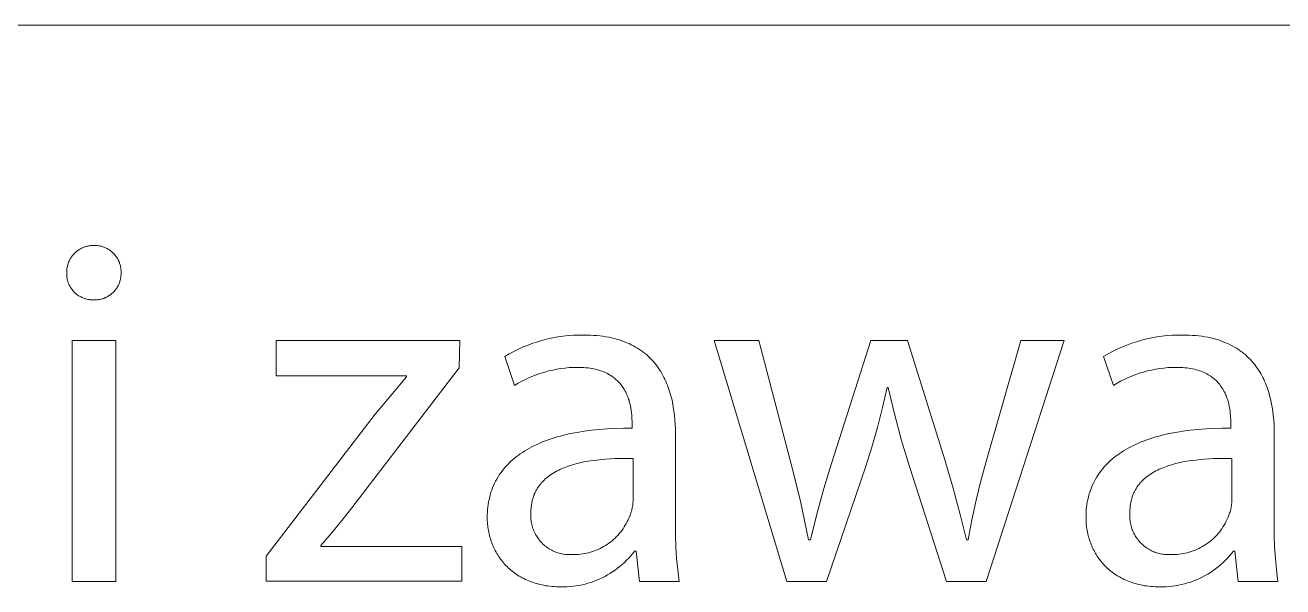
# Model space of a CAD drawing. Header units: millimetres. Extents: x -1519 to 3497, y -297 to 3208.
# Drawn here: x 2071.9 to 2198.8, y -213.3 to -156.6 of the extents above; entities that cross this region are included whole.
import ezdxf

# ---------------------------------------------------------------- set-up
doc = ezdxf.new("R2010")
doc.units = ezdxf.units.MM
doc.header["$MEASUREMENT"] = 0
doc.layers.add('Domyślny', color=7, linetype='Continuous', true_color=0x000000)

msp = doc.modelspace()

# ---------------------------------------------------------------- linework, layer by layer
at = {"layer": 'Domyślny', "color": 18, "lineweight": 15, "true_color": 0x000000}
for p, q in [((1601.48, -156.6), (3492.39, -156.6)), ((2077.95, -178.97), (2078.04, -178.94)), ((2078.04, -178.94), (2078.13, -178.92)), ((2078.13, -178.92), (2078.22, -178.9)), ((2078.22, -178.9), (2078.31, -178.88)), ((2078.31, -178.88), (2078.4, -178.86)), ((2078.4, -178.86), (2078.49, -178.85)), ((2078.49, -178.85), (2078.59, -178.84)), ((2078.59, -178.84), (2078.68, -178.84)), ((2078.68, -178.84), (2078.77, -178.84)), ((2078.77, -178.84), (2078.86, -178.84)), ((2078.86, -178.84), (2078.96, -178.84)), ((2078.96, -178.84), (2079.05, -178.84)), ((2079.05, -178.84), (2079.14, -178.84)), ((2079.14, -178.84), (2079.23, -178.85)), ((2079.23, -178.85), (2079.32, -178.86)), ((2079.32, -178.86), (2079.41, -178.88)), ((2079.41, -178.88), (2079.5, -178.89)), ((2079.5, -178.89), (2079.59, -178.91)), ((2079.59, -178.91), (2079.67, -178.94)), ((2079.67, -178.94), (2079.76, -178.96)), ((2076.42, -180.26), (2076.46, -180.18)), ((2076.46, -180.18), (2076.51, -180.1)), ((2076.51, -180.1), (2076.56, -180.02)), ((2076.56, -180.02), (2076.62, -179.95)), ((2076.62, -179.95), (2076.67, -179.87)), ((2076.67, -179.87), (2076.73, -179.8)), ((2076.73, -179.8), (2076.79, -179.73)), ((2076.79, -179.73), (2076.85, -179.66)), ((2076.85, -179.66), (2076.92, -179.59)), ((2076.92, -179.59), (2076.99, -179.53)), ((2076.99, -179.53), (2077.06, -179.47)), ((2077.06, -179.47), (2077.13, -179.41)), ((2077.13, -179.41), (2077.2, -179.35)), ((2077.2, -179.35), (2077.28, -179.3)), ((2077.28, -179.3), (2077.36, -179.25)), ((2077.36, -179.25), (2077.44, -179.2)), ((2077.44, -179.2), (2077.52, -179.16)), ((2077.52, -179.16), (2077.6, -179.11)), ((2077.6, -179.11), (2077.69, -179.07)), ((2077.69, -179.07), (2077.77, -179.04)), ((2077.77, -179.04), (2077.86, -179)), ((2077.86, -179), (2077.95, -178.97)), ((2079.76, -178.96), (2079.85, -178.99)), ((2079.85, -178.99), (2079.93, -179.03)), ((2079.93, -179.03), (2080.02, -179.06)), ((2080.02, -179.06), (2080.1, -179.1)), ((2080.1, -179.1), (2080.18, -179.14)), ((2080.18, -179.14), (2080.26, -179.19)), ((2080.26, -179.19), (2080.34, -179.23)), ((2080.34, -179.23), (2080.41, -179.28)), ((2080.41, -179.28), (2080.49, -179.33)), ((2080.49, -179.33), (2080.56, -179.39)), ((2080.56, -179.39), (2080.63, -179.44)), ((2080.63, -179.44), (2080.7, -179.5)), ((2080.7, -179.5), (2080.77, -179.56)), ((2080.77, -179.56), (2080.83, -179.63)), ((2080.83, -179.63), (2080.9, -179.69)), ((2080.9, -179.69), (2080.96, -179.76)), ((2080.96, -179.76), (2081.01, -179.83)), ((2081.01, -179.83), (2081.07, -179.9)), ((2081.07, -179.9), (2081.12, -179.98)), ((2081.12, -179.98), (2081.17, -180.05)), ((2081.17, -180.05), (2081.22, -180.13)), ((2081.22, -180.13), (2081.27, -180.21)), ((2081.27, -180.21), (2081.31, -180.29)), ((2076.11, -181.33), (2076.12, -181.24)), ((2076.11, -181.42), (2076.11, -181.33)), ((2076.11, -181.52), (2076.11, -181.42)), ((2076.12, -181.24), (2076.13, -181.15)), ((2076.13, -181.15), (2076.15, -181.05)), ((2076.15, -181.05), (2076.17, -180.96)), ((2076.17, -180.96), (2076.19, -180.87)), ((2076.19, -180.87), (2076.21, -180.78)), ((2076.21, -180.78), (2076.24, -180.69)), ((2076.24, -180.69), (2076.27, -180.6)), ((2076.27, -180.6), (2076.3, -180.52)), ((2076.3, -180.52), (2076.34, -180.43)), ((2076.34, -180.43), (2076.38, -180.35)), ((2076.38, -180.35), (2076.42, -180.26)), ((2081.31, -180.29), (2081.35, -180.37)), ((2081.35, -180.37), (2081.38, -180.46)), ((2081.38, -180.46), (2081.42, -180.54)), ((2081.42, -180.54), (2081.45, -180.63)), ((2081.45, -180.63), (2081.48, -180.71)), ((2081.48, -180.71), (2081.5, -180.8)), ((2081.5, -180.8), (2081.52, -180.89)), ((2081.52, -180.89), (2081.54, -180.98)), ((2081.54, -180.98), (2081.56, -181.07)), ((2081.56, -181.07), (2081.57, -181.16)), ((2081.57, -181.16), (2081.58, -181.25)), ((2081.58, -181.25), (2081.59, -181.34)), ((2081.59, -181.34), (2081.59, -181.43)), ((2081.59, -181.43), (2081.59, -181.52)), ((2076.11, -181.61), (2076.11, -181.52)), ((2076.11, -181.7), (2076.11, -181.61)), ((2076.11, -181.79), (2076.11, -181.7)), ((2076.11, -181.88), (2076.11, -181.79)), ((2076.12, -181.97), (2076.11, -181.88)), ((2076.13, -182.06), (2076.12, -181.97)), ((2076.15, -182.15), (2076.13, -182.06)), ((2076.16, -182.24), (2076.15, -182.15)), ((2076.18, -182.33), (2076.16, -182.24)), ((2076.21, -182.41), (2076.18, -182.33)), ((2076.23, -182.5), (2076.21, -182.41)), ((2076.26, -182.58), (2076.23, -182.5)), ((2076.29, -182.67), (2076.26, -182.58)), ((2076.33, -182.75), (2076.29, -182.67)), ((2076.37, -182.83), (2076.33, -182.75)), ((2081.39, -182.69), (2081.36, -182.77)), ((2081.43, -182.6), (2081.39, -182.69)), ((2081.46, -182.51), (2081.43, -182.6)), ((2081.48, -182.43), (2081.46, -182.51)), ((2081.51, -182.34), (2081.48, -182.43)), ((2081.53, -182.25), (2081.51, -182.34)), ((2081.55, -182.16), (2081.53, -182.25)), ((2081.56, -182.07), (2081.55, -182.16)), ((2081.57, -181.98), (2081.56, -182.07)), ((2081.58, -181.89), (2081.57, -181.98)), ((2081.59, -181.79), (2081.58, -181.89)), ((2081.59, -181.52), (2081.59, -181.61)), ((2081.59, -181.61), (2081.59, -181.7)), ((2081.59, -181.7), (2081.59, -181.79)), ((2076.41, -182.91), (2076.37, -182.83)), ((2076.45, -182.99), (2076.41, -182.91)), ((2076.5, -183.07), (2076.45, -182.99)), ((2076.55, -183.15), (2076.5, -183.07)), ((2076.6, -183.22), (2076.55, -183.15)), ((2076.65, -183.29), (2076.6, -183.22)), ((2076.71, -183.36), (2076.65, -183.29)), ((2076.77, -183.43), (2076.71, -183.36)), ((2076.83, -183.5), (2076.77, -183.43)), ((2076.89, -183.56), (2076.83, -183.5)), ((2076.96, -183.63), (2076.89, -183.56)), ((2077.02, -183.69), (2076.96, -183.63)), ((2077.09, -183.74), (2077.02, -183.69)), ((2077.16, -183.8), (2077.09, -183.74)), ((2077.24, -183.85), (2077.16, -183.8)), ((2077.31, -183.9), (2077.24, -183.85)), ((2077.39, -183.95), (2077.31, -183.9)), ((2077.47, -183.99), (2077.39, -183.95)), ((2077.55, -184.03), (2077.47, -183.99)), ((2080.18, -184.02), (2080.1, -184.06)), ((2080.26, -183.97), (2080.18, -184.02)), ((2080.34, -183.93), (2080.26, -183.97)), ((2080.42, -183.88), (2080.34, -183.93)), ((2080.49, -183.82), (2080.42, -183.88)), ((2080.57, -183.77), (2080.49, -183.82)), ((2080.64, -183.71), (2080.57, -183.77)), ((2080.71, -183.65), (2080.64, -183.71)), ((2080.78, -183.59), (2080.71, -183.65)), ((2080.84, -183.53), (2080.78, -183.59)), ((2080.9, -183.46), (2080.84, -183.53)), ((2080.97, -183.39), (2080.9, -183.46)), ((2081.02, -183.32), (2080.97, -183.39)), ((2081.08, -183.25), (2081.02, -183.32)), ((2081.13, -183.17), (2081.08, -183.25)), ((2081.18, -183.09), (2081.13, -183.17)), ((2081.23, -183.02), (2081.18, -183.09)), ((2081.27, -182.93), (2081.23, -183.02)), ((2081.32, -182.85), (2081.27, -182.93)), ((2081.36, -182.77), (2081.32, -182.85)), ((2077.63, -184.07), (2077.55, -184.03)), ((2077.71, -184.11), (2077.63, -184.07)), ((2077.79, -184.14), (2077.71, -184.11)), ((2077.88, -184.17), (2077.79, -184.14)), ((2077.96, -184.2), (2077.88, -184.17)), ((2078.05, -184.23), (2077.96, -184.2)), ((2078.14, -184.25), (2078.05, -184.23)), ((2078.23, -184.27), (2078.14, -184.25)), ((2078.32, -184.28), (2078.23, -184.27)), ((2078.4, -184.3), (2078.32, -184.28)), ((2078.49, -184.31), (2078.4, -184.3)), ((2078.58, -184.31), (2078.49, -184.31)), ((2078.67, -184.32), (2078.58, -184.31)), ((2078.76, -184.32), (2078.67, -184.32)), ((2078.86, -184.32), (2078.76, -184.32)), ((2078.95, -184.32), (2078.86, -184.32)), ((2079.04, -184.32), (2078.95, -184.32)), ((2079.13, -184.32), (2079.04, -184.32)), ((2079.22, -184.31), (2079.13, -184.32)), ((2079.31, -184.3), (2079.22, -184.31)), ((2079.4, -184.28), (2079.31, -184.3)), ((2079.49, -184.27), (2079.4, -184.28)), ((2079.58, -184.25), (2079.49, -184.27)), ((2079.67, -184.22), (2079.58, -184.25)), ((2079.76, -184.2), (2079.67, -184.22)), ((2079.85, -184.17), (2079.76, -184.2)), ((2079.93, -184.13), (2079.85, -184.17)), ((2080.02, -184.1), (2079.93, -184.13)), ((2080.1, -184.06), (2080.02, -184.1)), ((2076.66, -188.43), (2081.07, -188.43)), ((2076.66, -212.73), (2076.66, -188.43)), ((2081.07, -188.43), (2081.07, -212.73)), ((2097.25, -191.98), (2097.25, -188.42)), ((2097.25, -188.42), (2115.78, -188.42)), ((2115.78, -188.42), (2115.71, -191.19)), ((2121.7, -189.29), (2122.17, -189.07)), ((2122.17, -189.07), (2122.66, -188.88)), ((2122.66, -188.88), (2123.15, -188.7)), ((2123.15, -188.7), (2123.65, -188.54)), ((2123.65, -188.54), (2124.15, -188.39)), ((2124.15, -188.39), (2124.65, -188.26)), ((2124.65, -188.26), (2125.17, -188.15)), ((2125.17, -188.15), (2125.68, -188.06)), ((2125.68, -188.06), (2126.2, -187.99)), ((2126.2, -187.99), (2126.72, -187.93)), ((2126.72, -187.93), (2127.24, -187.89)), ((2127.24, -187.89), (2127.76, -187.87)), ((2127.76, -187.87), (2128.28, -187.87)), ((2128.28, -187.87), (2128.63, -187.87)), ((2128.63, -187.87), (2128.96, -187.89)), ((2128.96, -187.89), (2129.29, -187.9)), ((2129.29, -187.9), (2129.61, -187.93)), ((2129.61, -187.93), (2129.92, -187.96)), ((2129.92, -187.96), (2130.22, -188)), ((2130.22, -188), (2130.52, -188.05)), ((2130.52, -188.05), (2130.81, -188.1)), ((2130.81, -188.1), (2131.09, -188.16)), ((2131.09, -188.16), (2131.37, -188.22)), ((2131.37, -188.22), (2131.63, -188.29)), ((2131.63, -188.29), (2131.89, -188.37)), ((2131.89, -188.37), (2132.14, -188.46)), ((2132.14, -188.46), (2132.39, -188.54)), ((2132.39, -188.54), (2132.63, -188.64)), ((2132.63, -188.64), (2132.86, -188.74)), ((2132.86, -188.74), (2133.08, -188.85)), ((2133.08, -188.85), (2133.3, -188.96)), ((2133.3, -188.96), (2133.51, -189.08)), ((2133.51, -189.08), (2133.72, -189.2)), ((2148.77, -212.73), (2141.44, -188.42)), ((2141.44, -188.42), (2145.95, -188.42)), ((2145.95, -188.42), (2149.17, -200.78)), ((2153.28, -200.82), (2157.26, -188.42)), ((2157.26, -188.42), (2160.97, -188.42)), ((2160.97, -188.42), (2164.74, -200.58)), ((2168.9, -200.62), (2172.38, -188.42)), ((2176.75, -188.42), (2168.9, -212.73)), ((2172.38, -188.42), (2176.75, -188.42)), ((2182.12, -189.29), (2182.6, -189.08)), ((2182.6, -189.08), (2183.09, -188.88)), ((2183.09, -188.88), (2183.58, -188.7)), ((2183.58, -188.7), (2184.08, -188.54)), ((2184.08, -188.54), (2184.58, -188.39)), ((2184.58, -188.39), (2185.09, -188.26)), ((2185.09, -188.26), (2185.6, -188.15)), ((2185.6, -188.15), (2186.11, -188.06)), ((2186.11, -188.06), (2186.63, -187.99)), ((2186.63, -187.99), (2187.15, -187.93)), ((2187.15, -187.93), (2187.67, -187.89)), ((2187.67, -187.89), (2188.2, -187.87)), ((2188.2, -187.87), (2188.72, -187.87)), ((2188.72, -187.87), (2189.06, -187.87)), ((2189.06, -187.87), (2189.4, -187.89)), ((2189.4, -187.89), (2189.73, -187.9)), ((2189.73, -187.9), (2190.05, -187.93)), ((2190.05, -187.93), (2190.36, -187.96)), ((2190.36, -187.96), (2190.66, -188)), ((2190.66, -188), (2190.96, -188.05)), ((2190.96, -188.05), (2191.25, -188.1)), ((2191.25, -188.1), (2191.53, -188.16)), ((2191.53, -188.16), (2191.8, -188.22)), ((2191.8, -188.22), (2192.07, -188.29)), ((2192.07, -188.29), (2192.33, -188.37)), ((2192.33, -188.37), (2192.58, -188.46)), ((2192.58, -188.46), (2192.82, -188.54)), ((2192.82, -188.54), (2193.06, -188.64)), ((2193.06, -188.64), (2193.29, -188.74)), ((2193.29, -188.74), (2193.52, -188.85)), ((2193.52, -188.85), (2193.73, -188.96)), ((2193.73, -188.96), (2193.95, -189.08)), ((2193.95, -189.08), (2194.15, -189.2)), ((2120.32, -190.03), (2120.77, -189.76)), ((2121.3, -192.95), (2120.32, -190.03)), ((2120.77, -189.76), (2121.23, -189.52)), ((2121.23, -189.52), (2121.7, -189.29)), ((2133.72, -189.2), (2133.91, -189.32)), ((2133.91, -189.32), (2134.11, -189.46)), ((2134.11, -189.46), (2134.29, -189.59)), ((2134.29, -189.59), (2134.47, -189.73)), ((2134.47, -189.73), (2134.64, -189.88)), ((2134.64, -189.88), (2134.81, -190.03)), ((2134.81, -190.03), (2134.97, -190.19)), ((2134.97, -190.19), (2135.13, -190.34)), ((2135.13, -190.34), (2135.28, -190.51)), ((2180.74, -190.03), (2181.19, -189.76)), ((2181.74, -192.95), (2180.74, -190.03)), ((2181.19, -189.76), (2181.65, -189.52)), ((2181.65, -189.52), (2182.12, -189.29)), ((2194.15, -189.2), (2194.35, -189.32)), ((2194.35, -189.32), (2194.54, -189.46)), ((2194.54, -189.46), (2194.72, -189.59)), ((2194.72, -189.59), (2194.9, -189.73)), ((2194.9, -189.73), (2195.08, -189.88)), ((2195.08, -189.88), (2195.24, -190.03)), ((2195.24, -190.03), (2195.4, -190.19)), ((2195.4, -190.19), (2195.56, -190.34)), ((2195.56, -190.34), (2195.71, -190.51)), ((2115.71, -191.19), (2104.88, -205.29)), ((2124.34, -191.6), (2123.94, -191.72)), ((2124.74, -191.49), (2124.34, -191.6)), ((2125.15, -191.4), (2124.74, -191.49)), ((2125.56, -191.32), (2125.15, -191.4)), ((2125.97, -191.25), (2125.56, -191.32)), ((2126.38, -191.2), (2125.97, -191.25)), ((2126.8, -191.16), (2126.38, -191.2)), ((2127.21, -191.14), (2126.8, -191.16)), ((2127.63, -191.13), (2127.21, -191.14)), ((2127.86, -191.13), (2127.63, -191.13)), ((2128.09, -191.14), (2127.86, -191.13)), ((2128.3, -191.15), (2128.09, -191.14)), ((2128.51, -191.17), (2128.3, -191.15)), ((2128.72, -191.19), (2128.51, -191.17)), ((2128.92, -191.22), (2128.72, -191.19)), ((2129.11, -191.25), (2128.92, -191.22)), ((2129.3, -191.29), (2129.11, -191.25)), ((2129.48, -191.33), (2129.3, -191.29)), ((2129.66, -191.37), (2129.48, -191.33)), ((2129.83, -191.42), (2129.66, -191.37)), ((2129.99, -191.48), (2129.83, -191.42)), ((2130.15, -191.53), (2129.99, -191.48)), ((2130.3, -191.59), (2130.15, -191.53)), ((2130.45, -191.66), (2130.3, -191.59)), ((2135.28, -190.51), (2135.42, -190.67)), ((2135.42, -190.67), (2135.56, -190.85)), ((2135.56, -190.85), (2135.69, -191.02)), ((2135.69, -191.02), (2135.82, -191.2)), ((2135.82, -191.2), (2135.94, -191.38)), ((2135.94, -191.38), (2136.06, -191.56)), ((2136.06, -191.56), (2136.17, -191.75)), ((2184.78, -191.6), (2184.38, -191.72)), ((2185.18, -191.49), (2184.78, -191.6)), ((2185.59, -191.4), (2185.18, -191.49)), ((2186, -191.32), (2185.59, -191.4)), ((2186.41, -191.25), (2186, -191.32)), ((2186.82, -191.2), (2186.41, -191.25)), ((2187.24, -191.16), (2186.82, -191.2)), ((2187.65, -191.14), (2187.24, -191.16)), ((2188.07, -191.13), (2187.65, -191.14)), ((2188.3, -191.13), (2188.07, -191.13)), ((2188.52, -191.14), (2188.3, -191.13)), ((2188.74, -191.15), (2188.52, -191.14)), ((2188.95, -191.17), (2188.74, -191.15)), ((2189.15, -191.19), (2188.95, -191.17)), ((2189.35, -191.22), (2189.15, -191.19)), ((2189.54, -191.25), (2189.35, -191.22)), ((2189.73, -191.29), (2189.54, -191.25)), ((2189.91, -191.33), (2189.73, -191.29)), ((2190.09, -191.37), (2189.91, -191.33)), ((2190.26, -191.42), (2190.09, -191.37)), ((2190.42, -191.48), (2190.26, -191.42)), ((2190.58, -191.53), (2190.42, -191.48)), ((2190.73, -191.59), (2190.58, -191.53)), ((2190.88, -191.66), (2190.73, -191.59)), ((2195.71, -190.51), (2195.85, -190.67)), ((2195.85, -190.67), (2195.99, -190.85)), ((2195.99, -190.85), (2196.12, -191.02)), ((2196.12, -191.02), (2196.25, -191.2)), ((2196.25, -191.2), (2196.37, -191.38)), ((2196.37, -191.38), (2196.49, -191.56)), ((2196.49, -191.56), (2196.6, -191.75)), ((2110.4, -191.98), (2097.25, -191.98)), ((2107.22, -195.87), (2110.4, -192.1)), ((2110.4, -192.1), (2110.4, -191.98)), ((2121.66, -192.74), (2121.3, -192.95)), ((2122.02, -192.53), (2121.66, -192.74)), ((2122.4, -192.35), (2122.02, -192.53)), ((2122.77, -192.17), (2122.4, -192.35)), ((2123.16, -192.01), (2122.77, -192.17)), ((2123.55, -191.86), (2123.16, -192.01)), ((2123.94, -191.72), (2123.55, -191.86)), ((2130.6, -191.73), (2130.45, -191.66)), ((2130.73, -191.8), (2130.6, -191.73)), ((2130.87, -191.87), (2130.73, -191.8)), ((2131, -191.95), (2130.87, -191.87)), ((2131.12, -192.03), (2131, -191.95)), ((2131.24, -192.11), (2131.12, -192.03)), ((2131.35, -192.2), (2131.24, -192.11)), ((2131.46, -192.29), (2131.35, -192.2)), ((2131.57, -192.38), (2131.46, -192.29)), ((2131.67, -192.47), (2131.57, -192.38)), ((2131.77, -192.57), (2131.67, -192.47)), ((2131.86, -192.67), (2131.77, -192.57)), ((2131.95, -192.77), (2131.86, -192.67)), ((2132.03, -192.87), (2131.95, -192.77)), ((2132.11, -192.98), (2132.03, -192.87)), ((2136.17, -191.75), (2136.27, -191.94)), ((2136.27, -191.94), (2136.38, -192.14)), ((2136.38, -192.14), (2136.47, -192.33)), ((2136.47, -192.33), (2136.56, -192.53)), ((2136.56, -192.53), (2136.65, -192.74)), ((2136.65, -192.74), (2136.73, -192.94)), ((2182.1, -192.74), (2181.74, -192.95)), ((2182.46, -192.53), (2182.1, -192.74)), ((2182.83, -192.35), (2182.46, -192.53)), ((2183.21, -192.17), (2182.83, -192.35)), ((2183.6, -192.01), (2183.21, -192.17)), ((2183.99, -191.86), (2183.6, -192.01)), ((2184.38, -191.72), (2183.99, -191.86)), ((2191.02, -191.73), (2190.88, -191.66)), ((2191.16, -191.8), (2191.02, -191.73)), ((2191.29, -191.87), (2191.16, -191.8)), ((2191.42, -191.95), (2191.29, -191.87)), ((2191.55, -192.03), (2191.42, -191.95)), ((2191.66, -192.11), (2191.55, -192.03)), ((2191.78, -192.2), (2191.66, -192.11)), ((2191.89, -192.29), (2191.78, -192.2)), ((2191.99, -192.38), (2191.89, -192.29)), ((2192.09, -192.47), (2191.99, -192.38)), ((2192.19, -192.57), (2192.09, -192.47)), ((2192.28, -192.67), (2192.19, -192.57)), ((2192.37, -192.77), (2192.28, -192.67)), ((2192.46, -192.87), (2192.37, -192.77)), ((2192.54, -192.98), (2192.46, -192.87)), ((2196.6, -191.75), (2196.7, -191.94)), ((2196.7, -191.94), (2196.8, -192.14)), ((2196.8, -192.14), (2196.9, -192.33)), ((2196.9, -192.33), (2196.99, -192.53)), ((2196.99, -192.53), (2197.08, -192.74)), ((2197.08, -192.74), (2197.16, -192.94)), ((2132.19, -193.08), (2132.11, -192.98)), ((2132.26, -193.19), (2132.19, -193.08)), ((2132.33, -193.3), (2132.26, -193.19)), ((2132.4, -193.41), (2132.33, -193.3)), ((2132.46, -193.52), (2132.4, -193.41)), ((2132.52, -193.64), (2132.46, -193.52)), ((2132.58, -193.75), (2132.52, -193.64)), ((2132.63, -193.86), (2132.58, -193.75)), ((2132.68, -193.98), (2132.63, -193.86)), ((2132.72, -194.1), (2132.68, -193.98)), ((2132.77, -194.21), (2132.72, -194.1)), ((2136.73, -192.94), (2136.81, -193.15)), ((2136.81, -193.15), (2136.88, -193.36)), ((2136.88, -193.36), (2136.95, -193.57)), ((2136.95, -193.57), (2137.02, -193.78)), ((2137.02, -193.78), (2137.08, -194)), ((2137.08, -194), (2137.13, -194.21)), ((2158.9, -193.15), (2158.44, -195.18)), ((2159, -193.15), (2158.9, -193.15)), ((2159.64, -195.83), (2159, -193.15)), ((2192.61, -193.08), (2192.54, -192.98)), ((2192.69, -193.19), (2192.61, -193.08)), ((2192.76, -193.3), (2192.69, -193.19)), ((2192.82, -193.41), (2192.76, -193.3)), ((2192.88, -193.52), (2192.82, -193.41)), ((2192.94, -193.64), (2192.88, -193.52)), ((2193, -193.75), (2192.94, -193.64)), ((2193.05, -193.86), (2193, -193.75)), ((2193.1, -193.98), (2193.05, -193.86)), ((2193.15, -194.1), (2193.1, -193.98)), ((2193.19, -194.21), (2193.15, -194.1)), ((2197.16, -192.94), (2197.24, -193.15)), ((2197.24, -193.15), (2197.31, -193.36)), ((2197.31, -193.36), (2197.38, -193.57)), ((2197.38, -193.57), (2197.44, -193.78)), ((2197.44, -193.78), (2197.5, -194)), ((2197.5, -194), (2197.56, -194.21)), ((2132.81, -194.33), (2132.77, -194.21)), ((2132.85, -194.45), (2132.81, -194.33)), ((2132.88, -194.56), (2132.85, -194.45)), ((2132.91, -194.68), (2132.88, -194.56)), ((2132.94, -194.8), (2132.91, -194.68)), ((2132.97, -194.92), (2132.94, -194.8)), ((2133, -195.03), (2132.97, -194.92)), ((2133.04, -195.26), (2133, -195.03)), ((2133.08, -195.49), (2133.04, -195.26)), ((2137.13, -194.21), (2137.19, -194.43)), ((2137.19, -194.43), (2137.23, -194.65)), ((2137.23, -194.65), (2137.28, -194.87)), ((2137.28, -194.87), (2137.32, -195.1)), ((2137.32, -195.1), (2137.39, -195.55)), ((2158.44, -195.18), (2157.92, -197.2)), ((2193.23, -194.33), (2193.19, -194.21)), ((2193.27, -194.45), (2193.23, -194.33)), ((2193.3, -194.56), (2193.27, -194.45)), ((2193.34, -194.68), (2193.3, -194.56)), ((2193.37, -194.8), (2193.34, -194.68)), ((2193.39, -194.92), (2193.37, -194.8)), ((2193.42, -195.03), (2193.39, -194.92)), ((2193.46, -195.26), (2193.42, -195.03)), ((2193.5, -195.49), (2193.46, -195.26)), ((2197.56, -194.21), (2197.61, -194.43)), ((2197.61, -194.43), (2197.66, -194.65)), ((2197.66, -194.65), (2197.7, -194.87)), ((2197.7, -194.87), (2197.74, -195.1)), ((2197.74, -195.1), (2197.81, -195.55)), ((2096.23, -210.17), (2107.22, -195.87)), ((2133.11, -195.72), (2133.08, -195.49)), ((2133.13, -195.94), (2133.11, -195.72)), ((2133.14, -196.16), (2133.13, -195.94)), ((2133.15, -196.36), (2133.14, -196.16)), ((2133.16, -196.56), (2133.15, -196.36)), ((2133.16, -196.76), (2133.16, -196.56)), ((2137.39, -195.55), (2137.44, -196)), ((2137.44, -196), (2137.49, -196.45)), ((2137.49, -196.45), (2137.51, -196.91)), ((2160.36, -198.5), (2159.64, -195.83)), ((2193.53, -195.72), (2193.5, -195.49)), ((2193.55, -195.94), (2193.53, -195.72)), ((2193.56, -196.16), (2193.55, -195.94)), ((2193.57, -196.36), (2193.56, -196.16)), ((2193.58, -196.56), (2193.57, -196.36)), ((2193.58, -196.76), (2193.58, -196.56)), ((2197.81, -195.55), (2197.87, -196)), ((2197.87, -196), (2197.91, -196.45)), ((2197.91, -196.45), (2197.94, -196.91)), ((2125.93, -198.06), (2126.25, -197.98)), ((2126.25, -197.98), (2126.92, -197.82)), ((2126.92, -197.82), (2127.61, -197.69)), ((2127.61, -197.69), (2128.33, -197.57)), ((2128.33, -197.57), (2129.07, -197.47)), ((2129.07, -197.47), (2129.84, -197.39)), ((2129.84, -197.39), (2130.63, -197.33)), ((2130.63, -197.33), (2131.45, -197.29)), ((2131.45, -197.29), (2132.29, -197.26)), ((2132.29, -197.26), (2133.16, -197.26)), ((2133.16, -197.26), (2133.16, -196.76)), ((2137.51, -196.91), (2137.53, -197.37)), ((2137.53, -197.37), (2137.54, -197.83)), ((2137.54, -197.83), (2137.54, -206.91)), ((2157.92, -197.2), (2157.35, -199.2)), ((2186.35, -198.06), (2186.67, -197.98)), ((2186.67, -197.98), (2187.34, -197.82)), ((2187.34, -197.82), (2188.03, -197.69)), ((2188.03, -197.69), (2188.75, -197.57)), ((2188.75, -197.57), (2189.49, -197.47)), ((2189.49, -197.47), (2190.26, -197.39)), ((2190.26, -197.39), (2191.05, -197.33)), ((2191.05, -197.33), (2191.87, -197.29)), ((2191.87, -197.29), (2192.71, -197.26)), ((2192.71, -197.26), (2193.58, -197.26)), ((2193.58, -197.26), (2193.58, -196.76)), ((2197.94, -196.91), (2197.95, -197.37)), ((2197.95, -197.37), (2197.96, -197.83)), ((2197.96, -197.83), (2197.96, -206.91)), ((2122.81, -199.28), (2123.06, -199.15)), ((2123.06, -199.15), (2123.32, -199.02)), ((2123.32, -199.02), (2123.58, -198.9)), ((2123.58, -198.9), (2123.85, -198.78)), ((2123.85, -198.78), (2124.13, -198.66)), ((2124.13, -198.66), (2124.41, -198.55)), ((2124.41, -198.55), (2124.7, -198.44)), ((2124.7, -198.44), (2125, -198.34)), ((2125, -198.34), (2125.3, -198.24)), ((2125.3, -198.24), (2125.61, -198.15)), ((2125.61, -198.15), (2125.93, -198.06)), ((2157.35, -199.2), (2156.71, -201.19)), ((2161.17, -201.14), (2160.36, -198.5)), ((2183.23, -199.28), (2183.48, -199.15)), ((2183.48, -199.15), (2183.74, -199.02)), ((2183.74, -199.02), (2184, -198.9)), ((2184, -198.9), (2184.27, -198.78)), ((2184.27, -198.78), (2184.55, -198.66)), ((2184.55, -198.66), (2184.83, -198.55)), ((2184.83, -198.55), (2185.12, -198.44)), ((2185.12, -198.44), (2185.42, -198.34)), ((2185.42, -198.34), (2185.72, -198.24)), ((2185.72, -198.24), (2186.03, -198.15)), ((2186.03, -198.15), (2186.35, -198.06)), ((2120.87, -200.67), (2121.06, -200.5)), ((2121.06, -200.5), (2121.26, -200.33)), ((2121.26, -200.33), (2121.46, -200.17)), ((2121.46, -200.17), (2121.67, -200.01)), ((2121.67, -200.01), (2121.88, -199.86)), ((2121.88, -199.86), (2122.1, -199.71)), ((2122.1, -199.71), (2122.33, -199.56)), ((2122.33, -199.56), (2122.57, -199.42)), ((2122.57, -199.42), (2122.81, -199.28)), ((2129.61, -200.48), (2129.17, -200.54)), ((2130.06, -200.43), (2129.61, -200.48)), ((2130.52, -200.4), (2130.06, -200.43)), ((2130.97, -200.37), (2130.52, -200.4)), ((2131.43, -200.34), (2130.97, -200.37)), ((2132.35, -200.33), (2131.43, -200.34)), ((2133.26, -200.33), (2132.35, -200.33)), ((2133.26, -204.54), (2133.26, -200.33)), ((2181.3, -200.67), (2181.48, -200.5)), ((2181.48, -200.5), (2181.68, -200.33)), ((2181.68, -200.33), (2181.88, -200.17)), ((2181.88, -200.17), (2182.09, -200.01)), ((2182.09, -200.01), (2182.3, -199.86)), ((2182.3, -199.86), (2182.52, -199.71)), ((2182.52, -199.71), (2182.75, -199.56)), ((2182.75, -199.56), (2182.99, -199.42)), ((2182.99, -199.42), (2183.23, -199.28)), ((2190.04, -200.48), (2189.59, -200.54)), ((2190.49, -200.43), (2190.04, -200.48)), ((2190.94, -200.4), (2190.49, -200.43)), ((2191.4, -200.37), (2190.94, -200.4)), ((2191.85, -200.34), (2191.4, -200.37)), ((2192.77, -200.33), (2191.85, -200.34)), ((2193.68, -200.33), (2192.77, -200.33)), ((2193.68, -204.54), (2193.68, -200.33)), ((2119.76, -201.99), (2119.9, -201.79)), ((2119.9, -201.79), (2120.04, -201.59)), ((2120.04, -201.59), (2120.2, -201.4)), ((2120.2, -201.4), (2120.35, -201.21)), ((2120.35, -201.21), (2120.52, -201.03)), ((2120.52, -201.03), (2120.69, -200.85)), ((2120.69, -200.85), (2120.87, -200.67)), ((2125.26, -201.77), (2125.1, -201.87)), ((2125.42, -201.67), (2125.26, -201.77)), ((2125.59, -201.58), (2125.42, -201.67)), ((2125.76, -201.5), (2125.59, -201.58)), ((2125.93, -201.41), (2125.76, -201.5)), ((2126.11, -201.33), (2125.93, -201.41)), ((2126.3, -201.26), (2126.11, -201.33)), ((2126.48, -201.19), (2126.3, -201.26)), ((2126.67, -201.12), (2126.48, -201.19)), ((2126.87, -201.05), (2126.67, -201.12)), ((2127.06, -200.99), (2126.87, -201.05)), ((2127.26, -200.93), (2127.06, -200.99)), ((2127.47, -200.88), (2127.26, -200.93)), ((2127.88, -200.77), (2127.47, -200.88)), ((2128.3, -200.68), (2127.88, -200.77)), ((2128.73, -200.61), (2128.3, -200.68)), ((2129.17, -200.54), (2128.73, -200.61)), ((2149.17, -200.78), (2150.14, -204.64)), ((2152.5, -203.37), (2153.28, -200.82)), ((2156.71, -201.19), (2152.78, -212.73)), ((2164.89, -212.73), (2161.17, -201.14)), ((2164.74, -200.58), (2165.53, -203.21)), ((2168.36, -202.57), (2168.9, -200.62)), ((2180.18, -201.99), (2180.32, -201.79)), ((2180.32, -201.79), (2180.46, -201.59)), ((2180.46, -201.59), (2180.62, -201.4)), ((2180.62, -201.4), (2180.78, -201.21)), ((2180.78, -201.21), (2180.94, -201.03)), ((2180.94, -201.03), (2181.12, -200.85)), ((2181.12, -200.85), (2181.3, -200.67)), ((2185.69, -201.77), (2185.53, -201.87)), ((2185.85, -201.67), (2185.69, -201.77)), ((2186.02, -201.58), (2185.85, -201.67)), ((2186.19, -201.5), (2186.02, -201.58)), ((2186.36, -201.41), (2186.19, -201.5)), ((2186.54, -201.33), (2186.36, -201.41)), ((2186.73, -201.26), (2186.54, -201.33)), ((2186.91, -201.19), (2186.73, -201.26)), ((2187.1, -201.12), (2186.91, -201.19)), ((2187.3, -201.05), (2187.1, -201.12)), ((2187.49, -200.99), (2187.3, -201.05)), ((2187.69, -200.93), (2187.49, -200.99)), ((2187.89, -200.88), (2187.69, -200.93)), ((2188.3, -200.77), (2187.89, -200.88)), ((2188.73, -200.68), (2188.3, -200.77)), ((2189.16, -200.61), (2188.73, -200.68)), ((2189.59, -200.54), (2189.16, -200.61)), ((2119.09, -203.28), (2119.18, -203.05)), ((2119.18, -203.05), (2119.28, -202.83)), ((2119.28, -202.83), (2119.39, -202.62)), ((2119.39, -202.62), (2119.51, -202.4)), ((2119.51, -202.4), (2119.63, -202.19)), ((2119.63, -202.19), (2119.76, -201.99)), ((2123.83, -203.01), (2123.78, -203.08)), ((2123.89, -202.94), (2123.83, -203.01)), ((2123.94, -202.87), (2123.89, -202.94)), ((2124, -202.8), (2123.94, -202.87)), ((2124.06, -202.74), (2124, -202.8)), ((2124.12, -202.67), (2124.06, -202.74)), ((2124.18, -202.61), (2124.12, -202.67)), ((2124.24, -202.54), (2124.18, -202.61)), ((2124.31, -202.48), (2124.24, -202.54)), ((2124.37, -202.42), (2124.31, -202.48)), ((2124.44, -202.36), (2124.37, -202.42)), ((2124.51, -202.3), (2124.44, -202.36)), ((2124.58, -202.24), (2124.51, -202.3)), ((2124.65, -202.19), (2124.58, -202.24)), ((2124.79, -202.08), (2124.65, -202.19)), ((2124.94, -201.97), (2124.79, -202.08)), ((2125.1, -201.87), (2124.94, -201.97)), ((2167.87, -204.54), (2168.36, -202.57)), ((2179.51, -203.28), (2179.6, -203.05)), ((2179.6, -203.05), (2179.71, -202.83)), ((2179.71, -202.83), (2179.81, -202.62)), ((2179.81, -202.62), (2179.93, -202.4)), ((2179.93, -202.4), (2180.05, -202.19)), ((2180.05, -202.19), (2180.18, -201.99)), ((2184.27, -203.01), (2184.21, -203.08)), ((2184.32, -202.94), (2184.27, -203.01)), ((2184.38, -202.87), (2184.32, -202.94)), ((2184.43, -202.8), (2184.38, -202.87)), ((2184.49, -202.74), (2184.43, -202.8)), ((2184.55, -202.67), (2184.49, -202.74)), ((2184.61, -202.61), (2184.55, -202.67)), ((2184.68, -202.54), (2184.61, -202.61)), ((2184.74, -202.48), (2184.68, -202.54)), ((2184.81, -202.42), (2184.74, -202.48)), ((2184.87, -202.36), (2184.81, -202.42)), ((2184.94, -202.3), (2184.87, -202.36)), ((2185.01, -202.24), (2184.94, -202.3)), ((2185.08, -202.19), (2185.01, -202.24)), ((2185.23, -202.08), (2185.08, -202.19)), ((2185.38, -201.97), (2185.23, -202.08)), ((2185.53, -201.87), (2185.38, -201.97)), ((2118.73, -204.47), (2118.79, -204.22)), ((2118.79, -204.22), (2118.85, -203.98)), ((2118.85, -203.98), (2118.92, -203.74)), ((2118.92, -203.74), (2119, -203.51)), ((2119, -203.51), (2119.09, -203.28)), ((2123.17, -204.29), (2123.14, -204.38)), ((2123.2, -204.2), (2123.17, -204.29)), ((2123.23, -204.11), (2123.2, -204.2)), ((2123.26, -204.03), (2123.23, -204.11)), ((2123.3, -203.94), (2123.26, -204.03)), ((2123.33, -203.86), (2123.3, -203.94)), ((2123.37, -203.77), (2123.33, -203.86)), ((2123.41, -203.69), (2123.37, -203.77)), ((2123.45, -203.61), (2123.41, -203.69)), ((2123.49, -203.53), (2123.45, -203.61)), ((2123.54, -203.45), (2123.49, -203.53)), ((2123.58, -203.38), (2123.54, -203.45)), ((2123.63, -203.3), (2123.58, -203.38)), ((2123.68, -203.23), (2123.63, -203.3)), ((2123.73, -203.15), (2123.68, -203.23)), ((2123.78, -203.08), (2123.73, -203.15)), ((2151.79, -205.93), (2152.5, -203.37)), ((2165.53, -203.21), (2166.25, -205.85)), ((2179.15, -204.47), (2179.21, -204.22)), ((2179.21, -204.22), (2179.27, -203.98)), ((2179.27, -203.98), (2179.34, -203.74)), ((2179.34, -203.74), (2179.42, -203.51)), ((2179.42, -203.51), (2179.51, -203.28)), ((2183.61, -204.29), (2183.58, -204.38)), ((2183.64, -204.2), (2183.61, -204.29)), ((2183.67, -204.11), (2183.64, -204.2)), ((2183.7, -204.03), (2183.67, -204.11)), ((2183.73, -203.94), (2183.7, -204.03)), ((2183.77, -203.86), (2183.73, -203.94)), ((2183.81, -203.77), (2183.77, -203.86)), ((2183.85, -203.69), (2183.81, -203.77)), ((2183.89, -203.61), (2183.85, -203.69)), ((2183.93, -203.53), (2183.89, -203.61)), ((2183.97, -203.45), (2183.93, -203.53)), ((2184.02, -203.38), (2183.97, -203.45)), ((2184.06, -203.3), (2184.02, -203.38)), ((2184.11, -203.23), (2184.06, -203.3)), ((2184.16, -203.15), (2184.11, -203.23)), ((2184.21, -203.08), (2184.16, -203.15)), ((2104.88, -205.29), (2103.88, -206.59)), ((2118.56, -205.75), (2118.58, -205.49)), ((2118.58, -205.49), (2118.61, -205.23)), ((2118.61, -205.23), (2118.64, -204.97)), ((2118.64, -204.97), (2118.68, -204.72)), ((2118.68, -204.72), (2118.73, -204.47)), ((2122.97, -205.36), (2122.96, -205.47)), ((2122.96, -205.47), (2122.96, -205.58)), ((2122.96, -205.58), (2122.96, -205.68)), ((2122.98, -205.26), (2122.97, -205.36)), ((2122.99, -205.16), (2122.98, -205.26)), ((2123, -205.06), (2122.99, -205.16)), ((2123.02, -204.96), (2123, -205.06)), ((2123.03, -204.86), (2123.02, -204.96)), ((2123.05, -204.76), (2123.03, -204.86)), ((2123.07, -204.66), (2123.05, -204.76)), ((2123.09, -204.57), (2123.07, -204.66)), ((2123.12, -204.48), (2123.09, -204.57)), ((2123.14, -204.38), (2123.12, -204.48)), ((2133.08, -205.7), (2133.12, -205.57)), ((2133.12, -205.57), (2133.15, -205.45)), ((2133.15, -205.45), (2133.18, -205.32)), ((2133.18, -205.32), (2133.2, -205.19)), ((2133.2, -205.19), (2133.22, -205.06)), ((2133.22, -205.06), (2133.24, -204.93)), ((2133.24, -204.93), (2133.25, -204.8)), ((2133.25, -204.8), (2133.26, -204.67)), ((2133.26, -204.67), (2133.26, -204.54)), ((2150.14, -204.64), (2150.98, -208.52)), ((2167.44, -206.52), (2167.87, -204.54)), ((2178.98, -205.75), (2179, -205.49)), ((2179, -205.49), (2179.03, -205.23)), ((2179.03, -205.23), (2179.06, -204.97)), ((2179.06, -204.97), (2179.1, -204.72)), ((2179.1, -204.72), (2179.15, -204.47)), ((2183.4, -205.58), (2183.39, -205.68)), ((2183.41, -205.36), (2183.4, -205.47)), ((2183.4, -205.47), (2183.4, -205.58)), ((2183.42, -205.26), (2183.41, -205.36)), ((2183.43, -205.16), (2183.42, -205.26)), ((2183.44, -205.06), (2183.43, -205.16)), ((2183.45, -204.96), (2183.44, -205.06)), ((2183.47, -204.86), (2183.45, -204.96)), ((2183.49, -204.76), (2183.47, -204.86)), ((2183.51, -204.66), (2183.49, -204.76)), ((2183.53, -204.57), (2183.51, -204.66)), ((2183.56, -204.48), (2183.53, -204.57)), ((2183.58, -204.38), (2183.56, -204.48)), ((2193.5, -205.7), (2193.54, -205.57)), ((2193.54, -205.57), (2193.57, -205.45)), ((2193.57, -205.45), (2193.6, -205.32)), ((2193.6, -205.32), (2193.62, -205.19)), ((2193.62, -205.19), (2193.64, -205.06)), ((2193.64, -205.06), (2193.66, -204.93)), ((2193.66, -204.93), (2193.67, -204.8)), ((2193.67, -204.8), (2193.68, -204.67)), ((2193.68, -204.67), (2193.68, -204.54)), ((2103.88, -206.59), (2102.83, -207.87)), ((2118.54, -206.3), (2118.55, -206.02)), ((2118.55, -206.46), (2118.54, -206.3)), ((2118.55, -206.02), (2118.56, -205.75)), ((2118.55, -206.63), (2118.55, -206.46)), ((2118.56, -206.79), (2118.55, -206.63)), ((2118.57, -206.95), (2118.56, -206.79)), ((2122.95, -205.93), (2122.94, -206.06)), ((2122.94, -206.06), (2122.94, -206.2)), ((2122.94, -206.2), (2122.95, -206.33)), ((2122.96, -205.68), (2122.95, -205.79)), ((2122.95, -205.79), (2122.95, -205.93)), ((2122.95, -206.33), (2122.96, -206.47)), ((2122.96, -206.47), (2122.97, -206.6)), ((2122.97, -206.6), (2122.99, -206.73)), ((2122.99, -206.73), (2123.02, -206.87)), ((2123.02, -206.87), (2123.05, -207)), ((2132.58, -206.89), (2132.67, -206.7)), ((2132.67, -206.7), (2132.76, -206.52)), ((2132.76, -206.52), (2132.85, -206.33)), ((2132.85, -206.33), (2132.92, -206.14)), ((2132.92, -206.14), (2132.99, -205.94)), ((2132.99, -205.94), (2133.04, -205.82)), ((2133.04, -205.82), (2133.08, -205.7)), ((2151.15, -208.52), (2151.79, -205.93)), ((2166.25, -205.85), (2166.9, -208.52)), ((2167.06, -208.52), (2167.44, -206.52)), ((2178.97, -206.02), (2178.98, -205.75)), ((2178.97, -206.3), (2178.97, -206.02)), ((2178.97, -206.46), (2178.97, -206.3)), ((2178.97, -206.63), (2178.97, -206.46)), ((2178.98, -206.79), (2178.97, -206.63)), ((2179, -206.95), (2178.98, -206.79)), ((2183.39, -205.79), (2183.38, -205.93)), ((2183.38, -205.93), (2183.38, -206.06)), ((2183.38, -206.06), (2183.38, -206.2)), ((2183.38, -206.2), (2183.39, -206.33)), ((2183.39, -205.68), (2183.39, -205.79)), ((2183.39, -206.33), (2183.4, -206.47)), ((2183.4, -206.47), (2183.41, -206.6)), ((2183.41, -206.6), (2183.43, -206.73)), ((2183.43, -206.73), (2183.45, -206.87)), ((2183.45, -206.87), (2183.48, -207)), ((2193, -206.89), (2193.09, -206.71)), ((2193.09, -206.71), (2193.18, -206.52)), ((2193.18, -206.52), (2193.27, -206.33)), ((2193.27, -206.33), (2193.34, -206.14)), ((2193.34, -206.14), (2193.41, -205.94)), ((2193.41, -205.94), (2193.46, -205.82)), ((2193.46, -205.82), (2193.5, -205.7)), ((2102.83, -207.87), (2101.76, -209.12)), ((2118.59, -207.12), (2118.57, -206.95)), ((2118.61, -207.28), (2118.59, -207.12)), ((2118.64, -207.44), (2118.61, -207.28)), ((2118.66, -207.61), (2118.64, -207.44)), ((2118.69, -207.77), (2118.66, -207.61)), ((2118.73, -207.93), (2118.69, -207.77)), ((2118.77, -208.09), (2118.73, -207.93)), ((2118.81, -208.25), (2118.77, -208.09)), ((2123.05, -207), (2123.08, -207.13)), ((2123.08, -207.13), (2123.12, -207.26)), ((2123.12, -207.26), (2123.16, -207.39)), ((2123.16, -207.39), (2123.21, -207.51)), ((2123.21, -207.51), (2123.26, -207.64)), ((2123.26, -207.64), (2123.31, -207.76)), ((2123.31, -207.76), (2123.37, -207.88)), ((2123.37, -207.88), (2123.43, -208)), ((2123.43, -208), (2123.5, -208.12)), ((2123.5, -208.12), (2123.57, -208.23)), ((2131.59, -208.21), (2131.74, -208.06)), ((2131.74, -208.06), (2131.87, -207.9)), ((2131.87, -207.9), (2132, -207.75)), ((2132, -207.75), (2132.13, -207.58)), ((2132.13, -207.58), (2132.25, -207.41)), ((2132.25, -207.41), (2132.36, -207.24)), ((2132.36, -207.24), (2132.47, -207.07)), ((2132.47, -207.07), (2132.58, -206.89)), ((2137.54, -206.91), (2137.54, -208.08)), ((2137.54, -208.08), (2137.58, -209.25)), ((2179.01, -207.12), (2179, -206.95)), ((2179.03, -207.28), (2179.01, -207.12)), ((2179.06, -207.44), (2179.03, -207.28)), ((2179.08, -207.61), (2179.06, -207.44)), ((2179.12, -207.77), (2179.08, -207.61)), ((2179.15, -207.93), (2179.12, -207.77)), ((2179.19, -208.09), (2179.15, -207.93)), ((2179.23, -208.25), (2179.19, -208.09)), ((2183.48, -207), (2183.51, -207.13)), ((2183.51, -207.13), (2183.55, -207.26)), ((2183.55, -207.26), (2183.59, -207.38)), ((2183.59, -207.38), (2183.64, -207.51)), ((2183.64, -207.51), (2183.69, -207.64)), ((2183.69, -207.64), (2183.74, -207.76)), ((2183.74, -207.76), (2183.8, -207.88)), ((2183.8, -207.88), (2183.86, -208)), ((2183.86, -208), (2183.93, -208.12)), ((2183.93, -208.12), (2184, -208.23)), ((2192.02, -208.21), (2192.16, -208.06)), ((2192.16, -208.06), (2192.3, -207.91)), ((2192.3, -207.91), (2192.43, -207.75)), ((2192.43, -207.75), (2192.55, -207.58)), ((2192.55, -207.58), (2192.67, -207.42)), ((2192.67, -207.42), (2192.79, -207.24)), ((2192.79, -207.24), (2192.9, -207.07)), ((2192.9, -207.07), (2193, -206.89)), ((2197.96, -206.91), (2197.96, -208.08)), ((2197.96, -208.08), (2198, -209.25)), ((2101.76, -209.12), (2101.76, -209.2)), ((2101.76, -209.2), (2115.98, -209.2)), ((2115.98, -209.2), (2115.98, -212.72)), ((2118.86, -208.41), (2118.81, -208.25)), ((2118.91, -208.56), (2118.86, -208.41)), ((2118.96, -208.72), (2118.91, -208.56)), ((2119.02, -208.87), (2118.96, -208.72)), ((2119.08, -209.03), (2119.02, -208.87)), ((2119.14, -209.18), (2119.08, -209.03)), ((2119.21, -209.33), (2119.14, -209.18)), ((2119.28, -209.48), (2119.21, -209.33)), ((2123.57, -208.23), (2123.65, -208.34)), ((2123.65, -208.34), (2123.73, -208.45)), ((2123.73, -208.45), (2123.81, -208.56)), ((2123.81, -208.56), (2123.89, -208.66)), ((2123.89, -208.66), (2123.98, -208.76)), ((2123.98, -208.76), (2124.08, -208.86)), ((2124.08, -208.86), (2124.17, -208.96)), ((2124.17, -208.96), (2124.27, -209.05)), ((2124.27, -209.05), (2124.37, -209.13)), ((2124.37, -209.13), (2124.48, -209.22)), ((2124.48, -209.22), (2124.59, -209.3)), ((2124.59, -209.3), (2124.7, -209.37)), ((2124.7, -209.37), (2124.81, -209.45)), ((2129.74, -209.5), (2129.93, -209.41)), ((2129.93, -209.41), (2130.11, -209.32)), ((2130.11, -209.32), (2130.29, -209.22)), ((2130.29, -209.22), (2130.47, -209.11)), ((2130.47, -209.11), (2130.64, -209)), ((2130.64, -209), (2130.81, -208.88)), ((2130.81, -208.88), (2130.98, -208.76)), ((2130.98, -208.76), (2131.14, -208.63)), ((2131.14, -208.63), (2131.3, -208.49)), ((2131.3, -208.49), (2131.45, -208.35)), ((2131.45, -208.35), (2131.59, -208.21)), ((2137.58, -209.25), (2137.65, -210.41)), ((2150.98, -208.52), (2151.15, -208.52)), ((2166.9, -208.52), (2167.06, -208.52)), ((2179.28, -208.41), (2179.23, -208.25)), ((2179.33, -208.56), (2179.28, -208.41)), ((2179.38, -208.72), (2179.33, -208.56)), ((2179.44, -208.87), (2179.38, -208.72)), ((2179.5, -209.03), (2179.44, -208.87)), ((2179.56, -209.18), (2179.5, -209.03)), ((2179.63, -209.33), (2179.56, -209.18)), ((2179.7, -209.48), (2179.63, -209.33)), ((2184, -208.23), (2184.08, -208.34)), ((2184.08, -208.34), (2184.15, -208.45)), ((2184.15, -208.45), (2184.24, -208.56)), ((2184.24, -208.56), (2184.32, -208.66)), ((2184.32, -208.66), (2184.41, -208.76)), ((2184.41, -208.76), (2184.5, -208.86)), ((2184.5, -208.86), (2184.6, -208.95)), ((2184.6, -208.95), (2184.7, -209.04)), ((2184.7, -209.04), (2184.8, -209.13)), ((2184.8, -209.13), (2184.91, -209.22)), ((2184.91, -209.22), (2185.01, -209.3)), ((2185.01, -209.3), (2185.13, -209.37)), ((2185.13, -209.37), (2185.24, -209.45)), ((2190.16, -209.5), (2190.35, -209.41)), ((2190.35, -209.41), (2190.53, -209.32)), ((2190.53, -209.32), (2190.72, -209.22)), ((2190.72, -209.22), (2190.89, -209.11)), ((2190.89, -209.11), (2191.07, -209)), ((2191.07, -209), (2191.24, -208.88)), ((2191.24, -208.88), (2191.4, -208.76)), ((2191.4, -208.76), (2191.56, -208.63)), ((2191.56, -208.63), (2191.72, -208.5)), ((2191.72, -208.5), (2191.87, -208.36)), ((2191.87, -208.36), (2192.02, -208.21)), ((2198, -209.25), (2198.08, -210.41)), ((2096.23, -212.72), (2096.23, -210.17)), ((2119.35, -209.62), (2119.28, -209.48)), ((2119.43, -209.77), (2119.35, -209.62)), ((2119.52, -209.91), (2119.43, -209.77)), ((2119.6, -210.05), (2119.52, -209.91)), ((2119.69, -210.19), (2119.6, -210.05)), ((2119.78, -210.33), (2119.69, -210.19)), ((2119.88, -210.47), (2119.78, -210.33)), ((2119.98, -210.6), (2119.88, -210.47)), ((2120.09, -210.73), (2119.98, -210.6)), ((2124.81, -209.45), (2124.93, -209.52)), ((2124.93, -209.52), (2125.05, -209.58)), ((2125.05, -209.58), (2125.17, -209.64)), ((2125.17, -209.64), (2125.29, -209.7)), ((2125.29, -209.7), (2125.41, -209.75)), ((2125.41, -209.75), (2125.54, -209.8)), ((2125.54, -209.8), (2125.67, -209.84)), ((2125.67, -209.84), (2125.8, -209.88)), ((2125.8, -209.88), (2125.93, -209.91)), ((2125.93, -209.91), (2126.06, -209.94)), ((2126.06, -209.94), (2126.19, -209.97)), ((2126.19, -209.97), (2126.32, -209.99)), ((2126.32, -209.99), (2126.46, -210.01)), ((2126.46, -210.01), (2126.59, -210.02)), ((2126.59, -210.02), (2126.73, -210.03)), ((2126.73, -210.03), (2126.86, -210.03)), ((2126.86, -210.03), (2127, -210.03)), ((2127, -210.03), (2127.13, -210.02)), ((2127.13, -210.02), (2127.34, -210.02)), ((2127.34, -210.02), (2127.54, -210.02)), ((2127.54, -210.02), (2127.75, -210)), ((2127.75, -210), (2127.95, -209.98)), ((2127.95, -209.98), (2128.16, -209.96)), ((2128.16, -209.96), (2128.36, -209.92)), ((2128.36, -209.92), (2128.57, -209.88)), ((2128.57, -209.88), (2128.77, -209.84)), ((2128.77, -209.84), (2128.97, -209.78)), ((2128.97, -209.78), (2129.16, -209.72)), ((2129.16, -209.72), (2129.36, -209.65)), ((2129.36, -209.65), (2129.55, -209.58)), ((2129.55, -209.58), (2129.74, -209.5)), ((2132.61, -210.6), (2132.39, -210.81)), ((2132.82, -210.37), (2132.61, -210.6)), ((2133.03, -210.15), (2132.82, -210.37)), ((2133.22, -209.91), (2133.03, -210.15)), ((2133.41, -209.67), (2133.22, -209.91)), ((2133.56, -209.67), (2133.41, -209.67)), ((2133.91, -212.73), (2133.56, -209.67)), ((2137.65, -210.41), (2137.77, -211.57)), ((2179.78, -209.62), (2179.7, -209.48)), ((2179.85, -209.77), (2179.78, -209.62)), ((2179.94, -209.91), (2179.85, -209.77)), ((2180.02, -210.05), (2179.94, -209.91)), ((2180.11, -210.19), (2180.02, -210.05)), ((2180.21, -210.33), (2180.11, -210.19)), ((2180.3, -210.47), (2180.21, -210.33)), ((2180.4, -210.6), (2180.3, -210.47)), ((2180.51, -210.73), (2180.4, -210.6)), ((2185.24, -209.45), (2185.35, -209.51)), ((2185.35, -209.51), (2185.47, -209.58)), ((2185.47, -209.58), (2185.59, -209.64)), ((2185.59, -209.64), (2185.71, -209.7)), ((2185.71, -209.7), (2185.84, -209.75)), ((2185.84, -209.75), (2185.96, -209.8)), ((2185.96, -209.8), (2186.09, -209.84)), ((2186.09, -209.84), (2186.22, -209.88)), ((2186.22, -209.88), (2186.35, -209.91)), ((2186.35, -209.91), (2186.48, -209.94)), ((2186.48, -209.94), (2186.61, -209.97)), ((2186.61, -209.97), (2186.75, -209.99)), ((2186.75, -209.99), (2186.88, -210.01)), ((2186.88, -210.01), (2187.01, -210.02)), ((2187.01, -210.02), (2187.15, -210.03)), ((2187.15, -210.03), (2187.28, -210.03)), ((2187.28, -210.03), (2187.42, -210.03)), ((2187.42, -210.03), (2187.55, -210.02)), ((2187.55, -210.02), (2187.76, -210.02)), ((2187.76, -210.02), (2187.96, -210.02)), ((2187.96, -210.02), (2188.17, -210)), ((2188.17, -210), (2188.38, -209.99)), ((2188.38, -209.99), (2188.58, -209.96)), ((2188.58, -209.96), (2188.79, -209.93)), ((2188.79, -209.93), (2188.99, -209.89)), ((2188.99, -209.89), (2189.19, -209.84)), ((2189.19, -209.84), (2189.39, -209.78)), ((2189.39, -209.78), (2189.59, -209.72)), ((2189.59, -209.72), (2189.78, -209.66)), ((2189.78, -209.66), (2189.97, -209.58)), ((2189.97, -209.58), (2190.16, -209.5)), ((2193.01, -210.63), (2192.78, -210.85)), ((2193.23, -210.4), (2193.01, -210.63)), ((2193.45, -210.16), (2193.23, -210.4)), ((2193.65, -209.92), (2193.45, -210.16)), ((2193.85, -209.67), (2193.65, -209.92)), ((2193.98, -209.67), (2193.85, -209.67)), ((2194.33, -212.73), (2193.98, -209.67)), ((2198.08, -210.41), (2198.19, -211.57)), ((2120.19, -210.86), (2120.09, -210.73)), ((2120.3, -210.98), (2120.19, -210.86)), ((2120.42, -211.11), (2120.3, -210.98)), ((2120.54, -211.23), (2120.42, -211.11)), ((2120.66, -211.35), (2120.54, -211.23)), ((2120.79, -211.46), (2120.66, -211.35)), ((2120.92, -211.58), (2120.79, -211.46)), ((2121.05, -211.69), (2120.92, -211.58)), ((2121.18, -211.79), (2121.05, -211.69)), ((2121.32, -211.9), (2121.18, -211.79)), ((2121.47, -212), (2121.32, -211.9)), ((2130.93, -211.93), (2130.67, -212.08)), ((2131.19, -211.76), (2130.93, -211.93)), ((2131.44, -211.59), (2131.19, -211.76)), ((2131.69, -211.41), (2131.44, -211.59)), ((2131.93, -211.21), (2131.69, -211.41)), ((2132.16, -211.02), (2131.93, -211.21)), ((2132.39, -210.81), (2132.16, -211.02)), ((2137.77, -211.57), (2137.92, -212.73)), ((2180.61, -210.86), (2180.51, -210.73)), ((2180.73, -210.98), (2180.61, -210.86)), ((2180.84, -211.11), (2180.73, -210.98)), ((2180.96, -211.23), (2180.84, -211.11)), ((2181.08, -211.35), (2180.96, -211.23)), ((2181.21, -211.46), (2181.08, -211.35)), ((2181.34, -211.58), (2181.21, -211.46)), ((2181.47, -211.69), (2181.34, -211.58)), ((2181.61, -211.79), (2181.47, -211.69)), ((2181.75, -211.9), (2181.61, -211.79)), ((2181.89, -212), (2181.75, -211.9)), ((2191.53, -211.82), (2191.26, -211.99)), ((2191.79, -211.64), (2191.53, -211.82)), ((2192.05, -211.46), (2191.79, -211.64)), ((2192.3, -211.26), (2192.05, -211.46)), ((2192.54, -211.06), (2192.3, -211.26)), ((2192.78, -210.85), (2192.54, -211.06)), ((2198.19, -211.57), (2198.34, -212.73)), ((2081.07, -212.73), (2076.66, -212.73)), ((2115.98, -212.72), (2096.23, -212.72)), ((2121.61, -212.1), (2121.47, -212)), ((2121.77, -212.19), (2121.61, -212.1)), ((2121.92, -212.28), (2121.77, -212.19)), ((2122.08, -212.37), (2121.92, -212.28)), ((2122.24, -212.45), (2122.08, -212.37)), ((2122.4, -212.53), (2122.24, -212.45)), ((2122.57, -212.61), (2122.4, -212.53)), ((2122.74, -212.68), (2122.57, -212.61)), ((2122.92, -212.75), (2122.74, -212.68)), ((2123.1, -212.82), (2122.92, -212.75)), ((2123.28, -212.88), (2123.1, -212.82)), ((2123.47, -212.94), (2123.28, -212.88)), ((2123.66, -212.99), (2123.47, -212.94)), ((2123.85, -213.04), (2123.66, -212.99)), ((2124.05, -213.08), (2123.85, -213.04)), ((2124.25, -213.12), (2124.05, -213.08)), ((2124.45, -213.16), (2124.25, -213.12)), ((2124.66, -213.19), (2124.45, -213.16)), ((2124.87, -213.22), (2124.66, -213.19)), ((2125.09, -213.24), (2124.87, -213.22)), ((2127.2, -213.22), (2126.9, -213.25)), ((2127.5, -213.18), (2127.2, -213.22)), ((2127.81, -213.13), (2127.5, -213.18)), ((2128.11, -213.07), (2127.81, -213.13)), ((2128.41, -213), (2128.11, -213.07)), ((2128.7, -212.92), (2128.41, -213)), ((2128.99, -212.83), (2128.7, -212.92)), ((2129.28, -212.73), (2128.99, -212.83)), ((2129.57, -212.62), (2129.28, -212.73)), ((2129.85, -212.5), (2129.57, -212.62)), ((2130.13, -212.37), (2129.85, -212.5)), ((2130.4, -212.23), (2130.13, -212.37)), ((2130.67, -212.08), (2130.4, -212.23)), ((2137.92, -212.73), (2133.91, -212.73)), ((2152.78, -212.73), (2148.77, -212.73)), ((2168.9, -212.73), (2164.89, -212.73)), ((2182.04, -212.1), (2181.89, -212)), ((2182.19, -212.19), (2182.04, -212.1)), ((2182.34, -212.28), (2182.19, -212.19)), ((2182.5, -212.37), (2182.34, -212.28)), ((2182.66, -212.45), (2182.5, -212.37)), ((2182.83, -212.53), (2182.66, -212.45)), ((2182.99, -212.61), (2182.83, -212.53)), ((2183.17, -212.68), (2182.99, -212.61)), ((2183.34, -212.75), (2183.17, -212.68)), ((2183.52, -212.82), (2183.34, -212.75)), ((2183.7, -212.88), (2183.52, -212.82)), ((2183.89, -212.94), (2183.7, -212.88)), ((2184.08, -212.99), (2183.89, -212.94)), ((2184.27, -213.04), (2184.08, -212.99)), ((2184.47, -213.08), (2184.27, -213.04)), ((2184.67, -213.12), (2184.47, -213.08)), ((2184.87, -213.16), (2184.67, -213.12)), ((2185.08, -213.19), (2184.87, -213.16)), ((2185.29, -213.22), (2185.08, -213.19)), ((2185.51, -213.24), (2185.29, -213.22)), ((2187.67, -213.21), (2187.35, -213.25)), ((2187.98, -213.17), (2187.67, -213.21)), ((2188.3, -213.12), (2187.98, -213.17)), ((2188.61, -213.05), (2188.3, -213.12)), ((2188.92, -212.97), (2188.61, -213.05)), ((2189.22, -212.89), (2188.92, -212.97)), ((2189.53, -212.79), (2189.22, -212.89)), ((2189.83, -212.68), (2189.53, -212.79)), ((2190.12, -212.56), (2189.83, -212.68)), ((2190.41, -212.43), (2190.12, -212.56)), ((2190.7, -212.3), (2190.41, -212.43)), ((2190.98, -212.15), (2190.7, -212.3)), ((2191.26, -211.99), (2190.98, -212.15)), ((2198.34, -212.73), (2194.33, -212.73)), ((2125.3, -213.26), (2125.09, -213.24)), ((2125.52, -213.27), (2125.3, -213.26)), ((2125.75, -213.28), (2125.52, -213.27)), ((2125.98, -213.28), (2125.75, -213.28)), ((2126.28, -213.28), (2125.98, -213.28)), ((2126.59, -213.27), (2126.28, -213.28)), ((2126.9, -213.25), (2126.59, -213.27)), ((2185.72, -213.26), (2185.51, -213.24)), ((2185.95, -213.27), (2185.72, -213.26)), ((2186.17, -213.28), (2185.95, -213.27)), ((2186.4, -213.28), (2186.17, -213.28)), ((2186.72, -213.28), (2186.4, -213.28)), ((2187.04, -213.27), (2186.72, -213.28)), ((2187.35, -213.25), (2187.04, -213.27))]:
    msp.add_line(p, q, dxfattribs=at)

doc.saveas('drawing.dxf')
